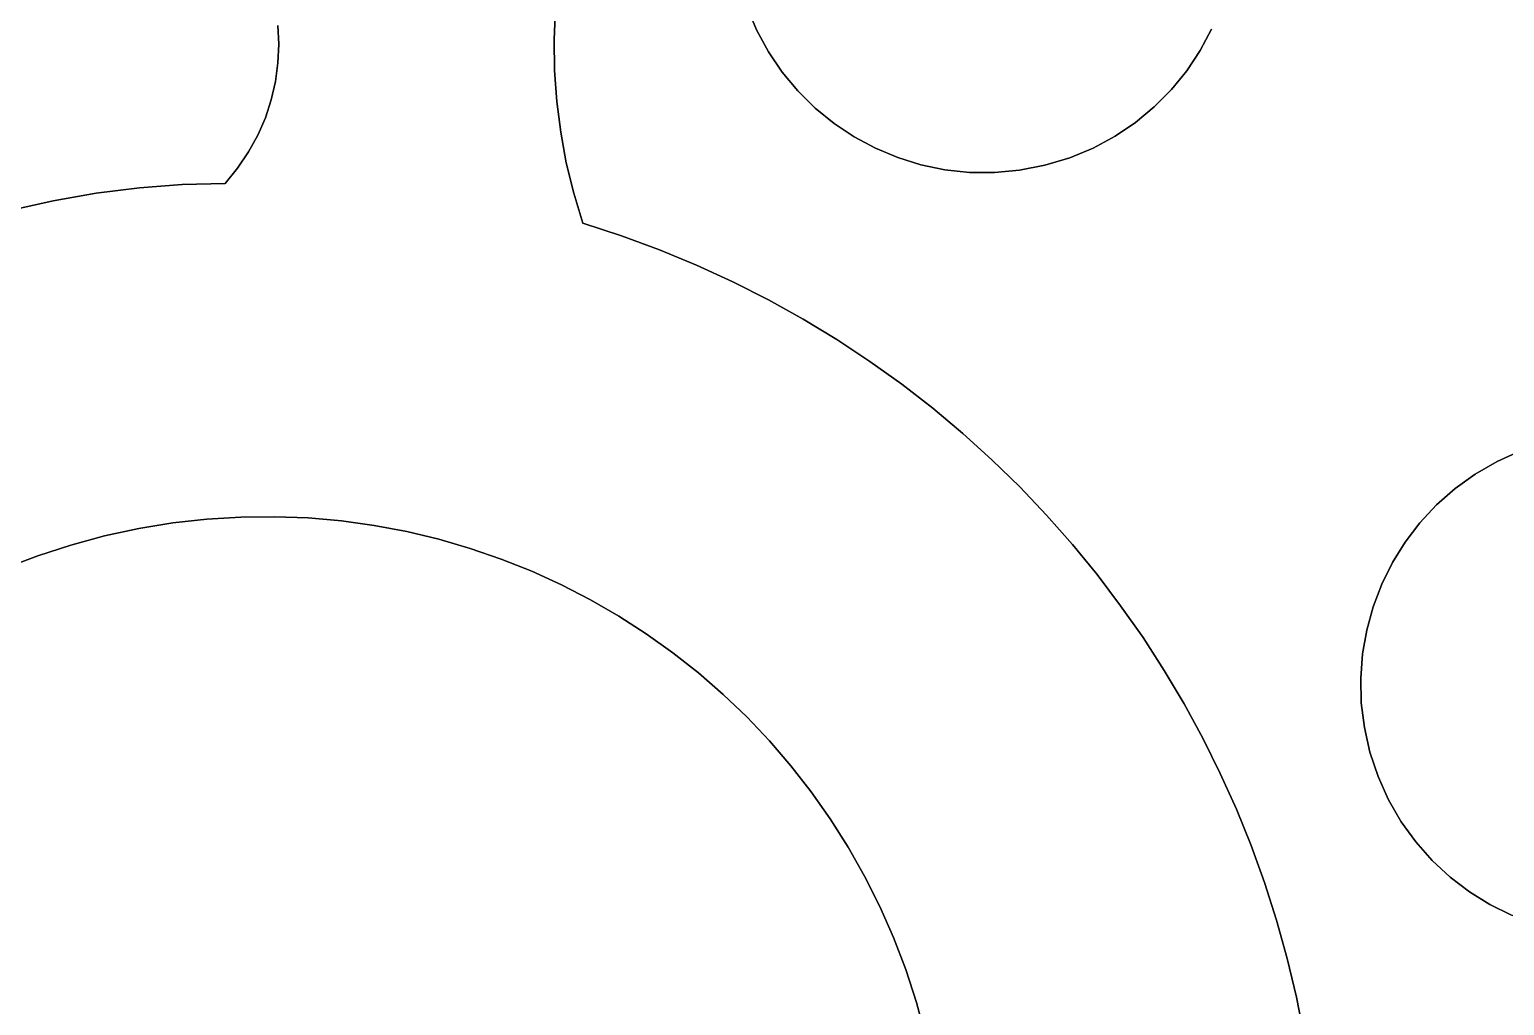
# Model space of a CAD drawing. Header units: inches. Extents: x 37.5 to 70.3, y 17.4 to 61.6.
# Drawn here: x 46.213 to 48.624, y 33.691 to 35.287 of the extents above; entities that cross this region are included whole.
import ezdxf

# ---------------------------------------------------------------- set-up
doc = ezdxf.new("R2010")
doc.units = ezdxf.units.IN
doc.layers.add('SURFACES_FOR_SKETCHUP', color=7, linetype='Continuous')

msp = doc.modelspace()

# ---------------------------------------------------------------- linework, layer by layer
at = {"layer": 'SURFACES_FOR_SKETCHUP'}
for points, invisible_edges in [([(47.4203, 35.6773), (47.5613, 35.1117), (47.6739, 35.865)], 11), ([(48.1269, 35.2527), (47.6739, 35.865), (47.5613, 35.1117)], 11), ([(47.6739, 35.865), (48.1269, 35.2527), (47.9859, 35.8184)], 11), ([(48.1736, 35.5648), (47.9859, 35.8184), (48.1269, 35.2527)], 11), ([(47.3737, 35.3653), (47.5613, 35.1117), (47.4203, 35.6773)], 11), ([(48.1269, 35.2527), (48.1457, 35.2876), (48.1736, 35.5648)], 10), ([(46.3254, 35.4638), (46.6208, 35.263), (46.4289, 35.479)], 3), ([(46.6194, 35.2935), (46.4289, 35.479), (46.6208, 35.263)], 3), ([(46.1207, 35.4223), (46.2517, 35.007), (46.2227, 35.4449)], 3), ([(46.2227, 35.4449), (46.3224, 35.0194), (46.3254, 35.4638)], 3), ([(46.3224, 35.0194), (46.2227, 35.4449), (46.2517, 35.007)], 3), ([(46.3929, 35.0283), (46.3254, 35.4638), (46.3224, 35.0194)], 3), ([(46.3254, 35.4638), (46.3929, 35.0283), (46.6194, 35.2325)], 11), ([(46.6208, 35.263), (46.3254, 35.4638), (46.6194, 35.2325)], 3), ([(46.2517, 35.007), (46.1207, 35.4223), (46.1812, 34.9912)], 3), ([(47.3737, 35.3653), (47.3859, 35.3249), (47.5284, 35.1337)], 10), ([(47.5613, 35.1117), (47.3737, 35.3653), (47.5284, 35.1337)], 3), ([(48.1457, 35.2876), (48.1269, 35.2527), (48.8972, 35.3502)], 10), ([(48.1269, 35.2527), (48.6906, 34.6116), (48.8972, 35.3502)], 11), ([(47.0708, 35.271), (47.3859, 35.3249), (47.0729, 35.3219)], 3), ([(47.0716, 35.2201), (47.3859, 35.3249), (47.0708, 35.271)], 3), ([(47.3859, 35.3249), (47.0716, 35.2201), (47.4019, 35.2867)], 3), ([(47.4977, 35.1587), (47.3859, 35.3249), (47.4695, 35.1867)], 3), ([(47.5284, 35.1337), (47.3859, 35.3249), (47.4977, 35.1587)], 3), ([(47.3859, 35.3249), (47.4019, 35.2867), (47.4695, 35.1867)], 10), ([(47.0729, 35.3219), (46.6194, 35.2935), (47.0708, 35.271)], 3), ([(46.6208, 35.263), (47.0708, 35.271), (46.6194, 35.2935)], 3), ([(47.0751, 35.1694), (47.4019, 35.2867), (47.0716, 35.2201)], 3), ([(47.4019, 35.2867), (47.0751, 35.1694), (47.4213, 35.2509)], 3), ([(47.4439, 35.2175), (47.4695, 35.1867), (47.4019, 35.2867)], 10), ([(47.4019, 35.2867), (47.4213, 35.2509), (47.4439, 35.2175)], 8), ([(46.6194, 35.2325), (47.0716, 35.2201), (46.6208, 35.263)], 3), ([(47.0708, 35.271), (46.6208, 35.263), (47.0716, 35.2201)], 3), ([(47.8733, 35.0651), (48.1269, 35.2527), (47.5613, 35.1117)], 11), ([(48.1269, 35.2527), (47.8733, 35.0651), (48.105, 35.2198)], 3), ([(48.105, 35.2198), (48.6507, 34.5982), (48.1269, 35.2527)], 3), ([(48.6906, 34.6116), (48.1269, 35.2527), (48.6507, 34.5982)], 3), ([(46.6194, 35.2325), (46.3929, 35.0283), (46.6153, 35.2022)], 3), ([(46.6153, 35.2022), (47.0716, 35.2201), (46.6194, 35.2325)], 3), ([(47.0816, 35.119), (47.4213, 35.2509), (47.0751, 35.1694)], 3), ([(47.0908, 35.069), (47.4213, 35.2509), (47.0816, 35.119)], 3), ([(47.4213, 35.2509), (47.0908, 35.069), (47.4439, 35.2175)], 3), ([(47.0716, 35.2201), (46.6153, 35.2022), (47.0751, 35.1694)], 3), ([(47.243, 34.9271), (47.4439, 35.2175), (47.0908, 35.069)], 11), ([(47.4439, 35.2175), (47.243, 34.9271), (47.4695, 35.1867)], 3), ([(47.8733, 35.0651), (47.9137, 35.0774), (48.105, 35.2198)], 10), ([(48.105, 35.2198), (47.9137, 35.0774), (48.0799, 35.1891)], 3), ([(48.0799, 35.1891), (48.6123, 34.5809), (48.105, 35.2198)], 3), ([(48.6507, 34.5982), (48.105, 35.2198), (48.6123, 34.5809)], 3), ([(46.6153, 35.2022), (46.3929, 35.0283), (46.6084, 35.1723)], 3), ([(46.6084, 35.1723), (47.0751, 35.1694), (46.6153, 35.2022)], 3), ([(47.3037, 34.902), (47.4695, 35.1867), (47.243, 34.9271)], 3), ([(47.4695, 35.1867), (47.3037, 34.902), (47.4977, 35.1587)], 3), ([(48.0799, 35.1891), (47.9137, 35.0774), (48.0519, 35.1609)], 3), ([(48.0519, 35.1609), (48.5766, 34.5603), (48.0799, 35.1891)], 3), ([(48.6123, 34.5809), (48.0799, 35.1891), (48.5766, 34.5603)], 3), ([(46.4631, 35.0338), (46.6084, 35.1723), (46.3929, 35.0283)], 3), ([(46.6084, 35.1723), (46.4631, 35.0338), (46.5988, 35.1429)], 3), ([(46.5988, 35.1429), (47.0816, 35.119), (46.6084, 35.1723)], 3), ([(47.0751, 35.1694), (46.6084, 35.1723), (47.0816, 35.119)], 3), ([(47.3631, 34.8746), (47.4977, 35.1587), (47.3037, 34.902)], 3), ([(47.4977, 35.1587), (47.3631, 34.8746), (47.5284, 35.1337)], 3), ([(47.9137, 35.0774), (47.9519, 35.0933), (48.0519, 35.1609)], 10), ([(48.0212, 35.1353), (48.0519, 35.1609), (47.9519, 35.0933)], 10), ([(48.0212, 35.1353), (48.5436, 34.5365), (48.0519, 35.1609)], 3), ([(48.5766, 34.5603), (48.0519, 35.1609), (48.5436, 34.5365)], 3), ([(46.5988, 35.1429), (46.4631, 35.0338), (46.5864, 35.1144)], 3), ([(46.5864, 35.1144), (47.0908, 35.069), (46.5988, 35.1429)], 3), ([(47.0816, 35.119), (46.5988, 35.1429), (47.0908, 35.069)], 3), ([(47.5284, 35.1337), (47.3631, 34.8746), (47.5613, 35.1117)], 3), ([(47.9519, 35.0933), (47.9878, 35.1127), (48.0212, 35.1353)], 8), ([(47.9878, 35.1127), (48.5135, 34.5098), (48.0212, 35.1353)], 3), ([(48.5436, 34.5365), (48.0212, 35.1353), (48.5135, 34.5098)], 3), ([(46.5713, 35.0869), (46.5864, 35.1144), (46.4631, 35.0338)], 10), ([(46.5713, 35.0869), (47.1029, 35.0195), (46.5864, 35.1144)], 3), ([(47.0908, 35.069), (46.5864, 35.1144), (47.1029, 35.0195)], 3), ([(47.4212, 34.8452), (47.5613, 35.1117), (47.3631, 34.8746)], 3), ([(47.5613, 35.1117), (47.4212, 34.8452), (47.5961, 35.093)], 3), ([(47.5613, 35.1117), (47.5961, 35.093), (47.8733, 35.0651)], 10), ([(47.876, 34.4929), (48.4863, 34.4806), (47.9878, 35.1127)], 11), ([(47.9519, 35.0933), (47.876, 34.4929), (47.9878, 35.1127)], 3), ([(48.5135, 34.5098), (47.9878, 35.1127), (48.4863, 34.4806)], 3), ([(46.5535, 35.0605), (46.5713, 35.0869), (46.4631, 35.0338)], 10), ([(46.5535, 35.0605), (47.1177, 34.9706), (46.5713, 35.0869)], 3), ([(47.1029, 35.0195), (46.5713, 35.0869), (47.1177, 34.9706)], 3), ([(47.4779, 34.8136), (47.5961, 35.093), (47.4212, 34.8452)], 3), ([(47.5961, 35.093), (47.4779, 34.8136), (47.6327, 35.0776)], 3), ([(47.5961, 35.093), (47.6327, 35.0776), (47.8319, 35.057)], 10), ([(47.8319, 35.057), (47.8733, 35.0651), (47.5961, 35.093)], 10), ([(47.9137, 35.0774), (47.832, 34.5391), (47.9519, 35.0933)], 3), ([(47.876, 34.4929), (47.9519, 35.0933), (47.832, 34.5391)], 3), ([(46.5329, 35.0356), (46.5535, 35.0605), (46.4631, 35.0338)], 2), ([(46.5329, 35.0356), (47.1177, 34.9706), (46.5535, 35.0605)], 3), ([(47.1029, 35.0195), (47.1809, 34.95), (47.0908, 35.069)], 3), ([(47.1809, 34.95), (47.243, 34.9271), (47.0908, 35.069)], 10), ([(47.5332, 34.78), (47.6327, 35.0776), (47.4779, 34.8136)], 3), ([(47.6327, 35.0776), (47.5332, 34.78), (47.6706, 35.0658)], 3), ([(47.5869, 34.7445), (47.6706, 35.0658), (47.5332, 34.78)], 3), ([(47.6706, 35.0658), (47.5869, 34.7445), (47.7098, 35.0577)], 3), ([(47.6327, 35.0776), (47.6706, 35.0658), (47.8319, 35.057)], 10), ([(47.7098, 35.0577), (47.7907, 35.0531), (47.6706, 35.0658)], 3), ([(47.8319, 35.057), (47.6706, 35.0658), (47.7907, 35.0531)], 3), ([(47.7863, 34.5837), (47.8733, 35.0651), (47.7389, 34.6266)], 3), ([(47.8319, 35.057), (47.7389, 34.6266), (47.8733, 35.0651)], 3), ([(47.8733, 35.0651), (47.7863, 34.5837), (47.9137, 35.0774)], 3), ([(47.832, 34.5391), (47.9137, 35.0774), (47.7863, 34.5837)], 3), ([(46.4631, 35.0338), (46.5034, 34.4865), (46.5329, 35.0356)], 3), ([(46.5589, 34.4899), (46.5329, 35.0356), (46.5034, 34.4865)], 3), ([(46.6141, 34.4905), (46.5329, 35.0356), (46.5589, 34.4899)], 3), ([(46.6689, 34.4884), (46.5329, 35.0356), (46.6141, 34.4905)], 3), ([(47.1177, 34.9706), (46.5329, 35.0356), (46.7769, 34.4761)], 11), ([(46.7232, 34.4836), (46.5329, 35.0356), (46.6689, 34.4884)], 3), ([(46.7232, 34.4836), (46.7769, 34.4761), (46.5329, 35.0356)], 10), ([(47.7098, 35.0577), (47.5869, 34.7445), (47.7499, 35.0534)], 3), ([(47.6392, 34.707), (47.7499, 35.0534), (47.5869, 34.7445)], 3), ([(47.7499, 35.0534), (47.6392, 34.707), (47.7907, 35.0531)], 3), ([(47.6899, 34.6677), (47.7907, 35.0531), (47.6392, 34.707)], 3), ([(47.7907, 35.0531), (47.6899, 34.6677), (47.8319, 35.057)], 3), ([(47.7389, 34.6266), (47.8319, 35.057), (47.6899, 34.6677)], 3), ([(47.7098, 35.0577), (47.7499, 35.0534), (47.7907, 35.0531)], 8), ([(46.2517, 35.007), (46.3918, 34.4712), (46.3224, 35.0194)], 3), ([(46.3224, 35.0194), (46.4477, 34.4803), (46.3929, 35.0283)], 3), ([(46.4477, 34.4803), (46.3224, 35.0194), (46.3918, 34.4712)], 3), ([(46.3929, 35.0283), (46.5034, 34.4865), (46.4631, 35.0338)], 3), ([(46.5034, 34.4865), (46.3929, 35.0283), (46.4477, 34.4803)], 3), ([(47.1029, 35.0195), (47.1177, 34.9706), (47.1809, 34.95)], 8), ([(46.1108, 34.9722), (46.2807, 34.4442), (46.1812, 34.9912)], 3), ([(46.1812, 34.9912), (46.3359, 34.4591), (46.2517, 35.007)], 3), ([(46.3359, 34.4591), (46.1812, 34.9912), (46.2807, 34.4442)], 3), ([(46.3918, 34.4712), (46.2517, 35.007), (46.3359, 34.4591)], 3), ([(46.0409, 34.95), (46.2268, 34.4267), (46.1108, 34.9722)], 3), ([(46.2807, 34.4442), (46.1108, 34.9722), (46.2268, 34.4267)], 3), ([(47.1177, 34.9706), (46.7769, 34.4761), (46.83, 34.4661)], 9), ([(47.1177, 34.9706), (46.83, 34.4661), (46.8824, 34.4535)], 9), ([(47.1177, 34.9706), (46.8824, 34.4535), (46.9339, 34.4385)], 9), ([(47.1177, 34.9706), (46.9339, 34.4385), (46.9845, 34.421)], 9), ([(47.1177, 34.9706), (46.9845, 34.421), (47.1809, 34.95)], 3), ([(46.2268, 34.4267), (46.0409, 34.95), (46.1744, 34.4068)], 3), ([(47.1809, 34.95), (46.9845, 34.421), (47.243, 34.9271)], 3), ([(47.0342, 34.4012), (47.243, 34.9271), (46.9845, 34.421)], 3), ([(47.243, 34.9271), (47.0342, 34.4012), (47.3037, 34.902)], 3), ([(47.0828, 34.379), (47.3037, 34.902), (47.0342, 34.4012)], 3), ([(47.3037, 34.902), (47.0828, 34.379), (47.3631, 34.8746)], 3), ([(47.1302, 34.3546), (47.3631, 34.8746), (47.0828, 34.379)], 3), ([(47.3631, 34.8746), (47.1302, 34.3546), (47.4212, 34.8452)], 3), ([(47.1764, 34.3279), (47.4212, 34.8452), (47.1302, 34.3546)], 3), ([(47.4212, 34.8452), (47.1764, 34.3279), (47.4779, 34.8136)], 3), ([(47.2212, 34.299), (47.4779, 34.8136), (47.1764, 34.3279)], 3), ([(47.4779, 34.8136), (47.2212, 34.299), (47.5332, 34.78)], 3), ([(47.5332, 34.78), (47.2212, 34.299), (47.5869, 34.7445)], 3), ([(47.2647, 34.2681), (47.5869, 34.7445), (47.2212, 34.299)], 3), ([(47.5869, 34.7445), (47.2647, 34.2681), (47.6392, 34.707)], 3), ([(47.3067, 34.235), (47.6392, 34.707), (47.2647, 34.2681)], 3), ([(47.6392, 34.707), (47.3067, 34.235), (47.6899, 34.6677)], 3), ([(47.347, 34.2), (47.6899, 34.6677), (47.3067, 34.235)], 3), ([(47.6899, 34.6677), (47.347, 34.2), (47.7389, 34.6266)], 3), ([(47.3858, 34.163), (47.7389, 34.6266), (47.347, 34.2)], 3), ([(47.7389, 34.6266), (47.3858, 34.163), (47.7863, 34.5837)], 3), ([(47.7863, 34.5837), (47.3858, 34.163), (47.832, 34.5391)], 3), ([(48.6507, 34.5982), (48.4239, 34.3802), (48.4178, 34.0656)], 11), ([(48.4178, 34.0656), (48.9504, 33.8328), (48.6507, 34.5982)], 11), ([(48.4239, 34.3802), (48.6507, 34.5982), (48.4414, 34.4155)], 3), ([(48.6507, 34.5982), (48.6123, 34.5809), (48.4414, 34.4155)], 10), ([(48.4414, 34.4155), (48.6123, 34.5809), (48.4623, 34.4491)], 3), ([(48.4623, 34.4491), (48.6123, 34.5809), (48.4863, 34.4806)], 3), ([(48.6123, 34.5809), (48.5766, 34.5603), (48.4863, 34.4806)], 10), ([(48.5135, 34.5098), (48.4863, 34.4806), (48.5766, 34.5603)], 10), ([(48.5766, 34.5603), (48.5436, 34.5365), (48.5135, 34.5098)], 8), ([(47.4227, 34.1241), (47.832, 34.5391), (47.3858, 34.163)], 3), ([(47.832, 34.5391), (47.4227, 34.1241), (47.876, 34.4929)], 3), ([(46.4477, 34.4803), (46.8824, 34.4535), (46.5034, 34.4865)], 3), ([(46.5034, 34.4865), (46.83, 34.4661), (46.5589, 34.4899)], 3), ([(46.8824, 34.4535), (46.83, 34.4661), (46.5034, 34.4865)], 10), ([(46.5589, 34.4899), (46.7769, 34.4761), (46.6141, 34.4905)], 3), ([(46.7769, 34.4761), (46.5589, 34.4899), (46.83, 34.4661)], 3), ([(46.6689, 34.4884), (46.6141, 34.4905), (46.7232, 34.4836)], 2), ([(46.7769, 34.4761), (46.7232, 34.4836), (46.6141, 34.4905)], 10), ([(47.4579, 34.0833), (47.876, 34.4929), (47.4227, 34.1241)], 3), ([(47.876, 34.4929), (47.4579, 34.0833), (47.9182, 34.4451)], 3), ([(47.9182, 34.4451), (48.4863, 34.4806), (47.876, 34.4929)], 3), ([(48.4863, 34.4806), (47.9182, 34.4451), (48.4623, 34.4491)], 3), ([(45.6488, 33.9576), (46.3359, 34.4591), (45.6776, 34.0024)], 3), ([(46.3359, 34.4591), (45.6488, 33.9576), (47.1764, 34.3279)], 11), ([(45.6776, 34.0024), (46.3359, 34.4591), (45.7086, 34.0459)], 3), ([(46.2807, 34.4442), (45.7086, 34.0459), (46.3359, 34.4591)], 3), ([(46.3918, 34.4712), (46.3359, 34.4591), (47.0828, 34.379)], 10), ([(47.1764, 34.3279), (47.1302, 34.3546), (46.3359, 34.4591)], 10), ([(47.1302, 34.3546), (47.0828, 34.379), (46.3359, 34.4591)], 10), ([(46.3918, 34.4712), (46.9845, 34.421), (46.4477, 34.4803)], 3), ([(47.0828, 34.379), (47.0342, 34.4012), (46.3918, 34.4712)], 10), ([(46.9845, 34.421), (46.3918, 34.4712), (47.0342, 34.4012)], 3), ([(46.9339, 34.4385), (46.8824, 34.4535), (46.4477, 34.4803)], 10), ([(46.9339, 34.4385), (46.4477, 34.4803), (46.9845, 34.421)], 3), ([(45.7086, 34.0459), (46.2807, 34.4442), (45.7416, 34.0878)], 3), ([(45.7416, 34.0878), (46.2807, 34.4442), (45.7767, 34.1282)], 3), ([(46.2268, 34.4267), (45.7767, 34.1282), (46.2807, 34.4442)], 3), ([(47.4911, 34.0407), (47.9182, 34.4451), (47.4579, 34.0833)], 3), ([(47.9182, 34.4451), (47.4911, 34.0407), (47.9585, 34.3958)], 3), ([(47.9585, 34.3958), (48.4623, 34.4491), (47.9182, 34.4451)], 3), ([(48.4623, 34.4491), (47.9585, 34.3958), (48.4414, 34.4155)], 3), ([(45.7767, 34.1282), (46.2268, 34.4267), (45.8137, 34.1669)], 3), ([(45.8137, 34.1669), (46.2268, 34.4267), (45.8526, 34.2039)], 3), ([(46.1744, 34.4068), (45.8526, 34.2039), (46.2268, 34.4267)], 3), ([(47.997, 34.345), (48.4414, 34.4155), (47.9585, 34.3958)], 3), ([(48.4414, 34.4155), (47.997, 34.345), (48.4239, 34.3802)], 3), ([(47.9585, 34.3958), (47.4911, 34.0407), (47.997, 34.345)], 3), ([(48.0336, 34.2928), (48.4239, 34.3802), (47.997, 34.345)], 3), ([(48.4239, 34.3802), (48.0336, 34.2928), (48.4099, 34.3433)], 3), ([(48.4239, 34.3802), (48.4099, 34.3433), (48.4178, 34.0656)], 10), ([(47.5223, 33.9963), (47.997, 34.345), (47.4911, 34.0407)], 3), ([(47.997, 34.345), (47.5223, 33.9963), (48.0336, 34.2928)], 3), ([(48.4099, 34.3433), (48.0336, 34.2928), (48.3994, 34.3052)], 3), ([(48.4099, 34.3433), (48.3994, 34.3052), (48.4045, 34.1055)], 10), ([(48.4045, 34.1055), (48.4178, 34.0656), (48.4099, 34.3433)], 10), ([(47.1764, 34.3279), (45.6488, 33.9576), (46.8596, 32.2988)], 11), ([(46.8596, 32.2988), (47.5467, 32.8003), (47.1764, 34.3279)], 11), ([(47.1764, 34.3279), (47.6779, 33.6408), (47.2212, 34.299)], 3), ([(47.6779, 33.6408), (47.1764, 34.3279), (47.5467, 32.8003)], 11), ([(47.2212, 34.299), (47.6779, 33.6408), (47.2647, 34.2681)], 3), ([(47.5515, 33.9502), (48.0336, 34.2928), (47.5223, 33.9963)], 3), ([(48.0336, 34.2928), (47.5515, 33.9502), (48.0682, 34.2392)], 3), ([(48.0682, 34.2392), (48.3994, 34.3052), (48.0336, 34.2928)], 3), ([(48.3994, 34.3052), (48.0682, 34.2392), (48.3926, 34.2662)], 3), ([(48.3994, 34.3052), (48.3926, 34.2662), (48.4045, 34.1055)], 10), ([(47.2647, 34.2681), (47.663, 33.696), (47.3067, 34.235)], 3), ([(47.663, 33.696), (47.2647, 34.2681), (47.6779, 33.6408)], 3), ([(48.1008, 34.1843), (48.3926, 34.2662), (48.0682, 34.2392)], 3), ([(48.3926, 34.2662), (48.1008, 34.1843), (48.3895, 34.2264)], 3), ([(48.3895, 34.2264), (48.3954, 34.1458), (48.3926, 34.2662)], 3), ([(48.4045, 34.1055), (48.3926, 34.2662), (48.3954, 34.1458)], 3), ([(47.3067, 34.235), (47.663, 33.696), (47.347, 34.2)], 3), ([(47.5785, 33.9025), (48.0682, 34.2392), (47.5515, 33.9502)], 3), ([(48.0682, 34.2392), (47.5785, 33.9025), (48.1008, 34.1843)], 3), ([(48.1313, 34.1281), (48.3895, 34.2264), (48.1008, 34.1843)], 3), ([(48.3895, 34.2264), (48.1313, 34.1281), (48.3904, 34.1862)], 3), ([(48.3895, 34.2264), (48.3904, 34.1862), (48.3954, 34.1458)], 8), ([(47.347, 34.2), (47.6456, 33.7499), (47.3858, 34.163)], 3), ([(47.6456, 33.7499), (47.347, 34.2), (47.663, 33.696)], 3), ([(48.1008, 34.1843), (47.5785, 33.9025), (48.1313, 34.1281)], 3), ([(48.1598, 34.0708), (48.3904, 34.1862), (48.1313, 34.1281)], 3), ([(48.3904, 34.1862), (48.1598, 34.0708), (48.3954, 34.1458)], 3), ([(47.3858, 34.163), (47.6456, 33.7499), (47.4227, 34.1241)], 3), ([(48.3954, 34.1458), (48.1598, 34.0708), (48.4045, 34.1055)], 3), ([(47.6256, 33.8023), (47.4227, 34.1241), (47.6456, 33.7499)], 3), ([(47.4227, 34.1241), (47.6256, 33.8023), (47.4579, 34.0833)], 3), ([(47.6032, 33.8532), (48.1313, 34.1281), (47.5785, 33.9025)], 3), ([(48.1313, 34.1281), (47.6032, 33.8532), (48.1598, 34.0708)], 3), ([(48.1861, 34.0123), (48.4045, 34.1055), (48.1598, 34.0708)], 3), ([(48.4045, 34.1055), (48.1861, 34.0123), (48.4178, 34.0656)], 3), ([(47.6032, 33.8532), (47.4579, 34.0833), (47.6256, 33.8023)], 3), ([(47.4911, 34.0407), (47.4579, 34.0833), (47.6032, 33.8532)], 10), ([(47.6256, 33.8023), (48.1598, 34.0708), (47.6032, 33.8532)], 3), ([(48.1598, 34.0708), (47.6256, 33.8023), (48.1861, 34.0123)], 3), ([(48.2102, 33.9527), (48.4178, 34.0656), (48.1861, 34.0123)], 3), ([(48.4178, 34.0656), (48.2102, 33.9527), (48.4351, 34.0273)], 3), ([(48.4178, 34.0656), (48.4351, 34.0273), (48.6005, 33.8564)], 10), ([(48.6359, 33.8389), (48.4178, 34.0656), (48.6005, 33.8564)], 3), ([(48.4178, 34.0656), (48.6359, 33.8389), (48.9504, 33.8328)], 11), ([(47.6032, 33.8532), (47.5785, 33.9025), (47.4911, 34.0407)], 10), ([(47.5223, 33.9963), (47.4911, 34.0407), (47.5785, 33.9025)], 10), ([(48.2322, 33.8921), (48.4351, 34.0273), (48.2102, 33.9527)], 3), ([(48.4351, 34.0273), (48.2322, 33.8921), (48.4558, 33.9915)], 3), ([(48.567, 33.8772), (48.4351, 34.0273), (48.5354, 33.9013)], 3), ([(48.6005, 33.8564), (48.4351, 34.0273), (48.567, 33.8772)], 3), ([(48.4351, 34.0273), (48.4558, 33.9915), (48.5354, 33.9013)], 10), ([(47.6456, 33.7499), (48.1861, 34.0123), (47.6256, 33.8023)], 3), ([(48.1861, 34.0123), (47.6456, 33.7499), (48.2102, 33.9527)], 3), ([(47.5515, 33.9502), (47.5223, 33.9963), (47.5785, 33.9025)], 2), ([(48.2518, 33.8305), (48.4558, 33.9915), (48.2322, 33.8921)], 3), ([(48.4558, 33.9915), (48.2518, 33.8305), (48.4796, 33.9586)], 3), ([(48.5062, 33.9284), (48.5354, 33.9013), (48.4558, 33.9915)], 10), ([(48.4558, 33.9915), (48.4796, 33.9586), (48.5062, 33.9284)], 8), ([(46.8596, 32.2988), (45.6488, 33.9576), (46.0191, 32.43)], 11), ([(48.2102, 33.9527), (47.6456, 33.7499), (48.2322, 33.8921)], 3), ([(48.4796, 33.9586), (48.2518, 33.8305), (48.5062, 33.9284)], 3), ([(48.2692, 33.768), (48.5062, 33.9284), (48.2518, 33.8305)], 3), ([(48.5062, 33.9284), (48.2692, 33.768), (48.5354, 33.9013)], 3), ([(47.663, 33.696), (48.2322, 33.8921), (47.6456, 33.7499)], 3), ([(48.2322, 33.8921), (47.663, 33.696), (48.2518, 33.8305)], 3), ([(48.2842, 33.7046), (48.5354, 33.9013), (48.2692, 33.768)], 3), ([(48.5354, 33.9013), (48.2842, 33.7046), (48.567, 33.8772)], 3), ([(48.2968, 33.6404), (48.567, 33.8772), (48.2842, 33.7046)], 3), ([(48.567, 33.8772), (48.2968, 33.6404), (48.6005, 33.8564)], 3), ([(48.6005, 33.8564), (48.2968, 33.6404), (48.6359, 33.8389)], 3), ([(47.6779, 33.6408), (48.2518, 33.8305), (47.663, 33.696)], 3), ([(48.2692, 33.768), (48.2518, 33.8305), (47.6779, 33.6408)], 10), ([(48.307, 33.5755), (48.6359, 33.8389), (48.2968, 33.6404)], 3), ([(48.6359, 33.8389), (48.307, 33.5755), (48.4536, 33.3976)], 11), ([(48.4536, 33.3976), (48.5227, 33.3797), (48.6359, 33.8389)], 10), ([(48.6727, 33.8248), (48.6359, 33.8389), (48.5227, 33.3797)], 10), ([(48.5929, 33.365), (48.6727, 33.8248), (48.5227, 33.3797)], 3), ([(48.6727, 33.8248), (48.5929, 33.365), (48.7108, 33.8143)], 3), ([(48.664, 33.3533), (48.7108, 33.8143), (48.5929, 33.365)], 3), ([(47.6779, 33.6408), (47.69, 33.5849), (48.2692, 33.768)], 10), ([(48.2842, 33.7046), (48.2692, 33.768), (47.69, 33.5849)], 10), ([(48.2968, 33.6404), (48.2842, 33.7046), (47.69, 33.5849)], 10)]:
    msp.add_3dface(points, dxfattribs=dict(at, invisible_edges=invisible_edges))

doc.saveas('drawing.dxf')
